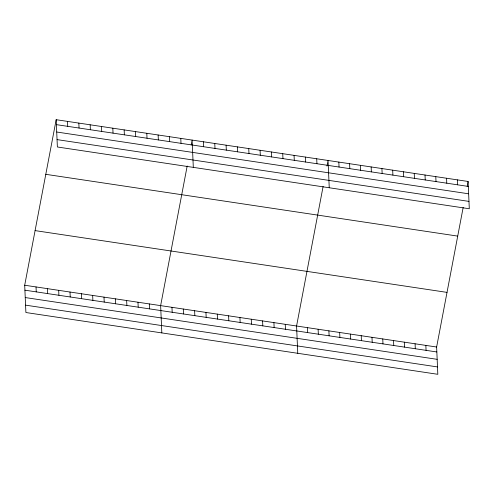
<?xml version="1.0" encoding="UTF-8"?>
<svg xmlns="http://www.w3.org/2000/svg" width="494" height="494" viewBox="0 0 494 494"><rect width="100%" height="100%" fill="white"/><g stroke="black" fill="none" stroke-linecap="round" stroke-linejoin="round"><path stroke-width="0.74" d="M463.181 207.394L436.628 347.016L437.82 374.304L25.892 312.523L24.7 285.236L56.18 119.696L468.108 181.477L469.3 208.764L57.372 146.984L56.18 119.696M187.189 165.996L160.636 305.619L161.828 332.913M191.184 144.989L192.117 140.086L193.308 167.373M323.125 186.386L296.573 326.009L297.765 353.296M326.985 166.077L328.053 160.47L329.245 187.763M467.176 186.38L468.108 181.477M56.396 124.642L468.324 186.429M56.717 132.015L468.645 193.802M57.051 139.611L468.979 201.398M45.794 174.32L457.722 236.107M35.086 230.605L447.014 292.386M24.7 285.236L436.628 347.016M24.916 290.182L436.844 351.969M25.237 297.555L437.165 359.336M25.571 305.15L437.499 366.931M457.333 179.865L457.549 184.812M446.564 178.248L446.78 183.2M435.788 176.63L436.004 181.582M425.013 175.018L425.229 179.964M425.853 345.399L426.069 350.351M414.244 173.4L414.46 178.353M415.084 343.787L415.3 348.733M403.468 171.782L403.684 176.735M404.308 342.169L404.524 347.121M392.693 170.164L392.909 175.117M393.533 340.551L393.749 345.504M381.918 168.553L382.134 173.499M382.764 338.94L382.98 343.886M371.148 166.935L371.365 171.887M371.988 337.322L372.204 342.274M360.373 165.317L360.589 170.269M361.213 335.704L361.429 340.656M349.598 163.705L349.814 168.652M350.444 334.092L350.66 339.038M338.828 162.088L339.045 167.04M339.668 332.474L339.884 337.427M328.893 330.856L329.109 335.809M316.722 158.772L316.938 163.724M318.117 329.245L318.334 334.191M305.397 157.073L305.613 162.026M307.348 327.627L307.564 332.579M294.066 155.375L294.282 160.328M282.741 153.677L282.957 158.623M285.248 324.311L285.464 329.263M271.41 151.979L271.626 156.925M273.917 322.613L274.133 327.565M260.085 150.275L260.301 155.227M262.592 320.915L262.808 325.861M248.754 148.577L248.97 153.529M251.261 319.217L251.477 324.163M237.429 146.879L237.645 151.831M239.936 317.512L240.152 322.465M226.098 145.18L226.314 150.133M228.605 315.814L228.821 320.767M214.773 143.482L214.989 148.435M217.28 314.116L217.496 319.068M203.442 141.784L203.658 146.73M205.949 312.418L206.165 317.37M194.624 310.72L194.84 315.672M180.785 138.382L181.002 143.334M183.293 309.022L183.509 313.968M169.461 136.684L169.677 141.636M171.968 307.324L172.184 312.27M158.129 134.986L158.346 139.938M146.804 133.287L147.021 138.24M149.312 303.921L149.528 308.874M135.473 131.589L135.689 136.542M137.98 302.223L138.197 307.175M124.148 129.891L124.365 134.837M126.655 300.525L126.872 305.477M112.817 128.193L113.033 133.139M115.324 298.827L115.54 303.773M101.492 126.489L101.708 131.441M103.999 297.129L104.215 302.075M90.161 124.791L90.377 129.743M92.668 295.431L92.884 300.377M78.836 123.092L79.052 128.045M81.343 293.726L81.559 298.679M67.505 121.394L67.721 126.347M70.012 292.028L70.228 296.98M58.687 290.33L58.903 295.282M47.356 288.632L47.572 293.584M36.031 286.934L36.247 291.88"/></g></svg>
